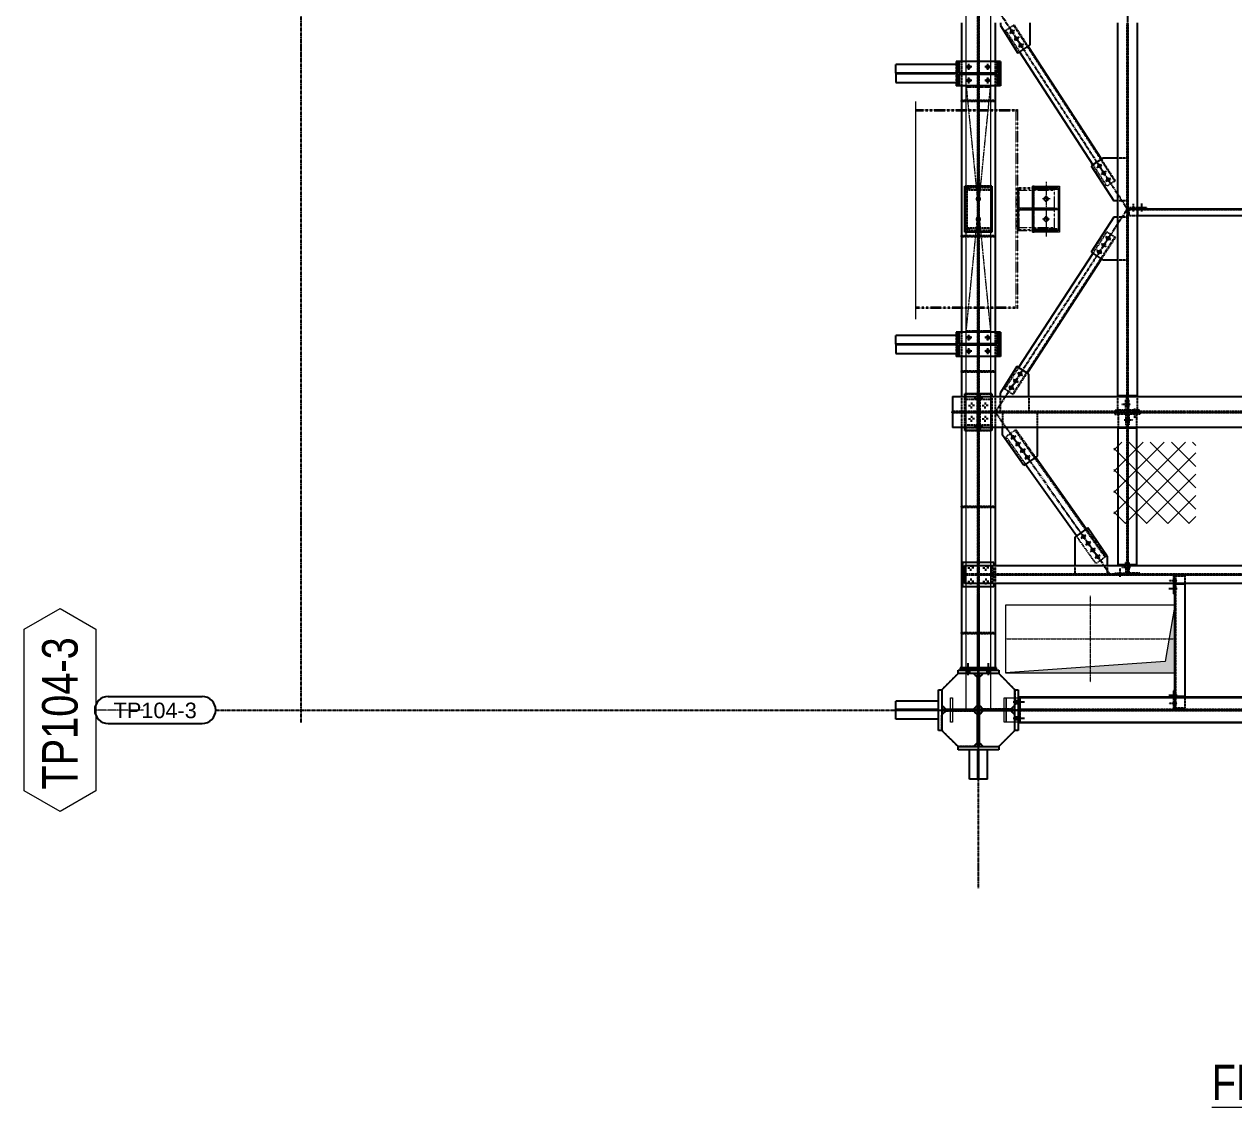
# Model space of a CAD drawing. Header units: millimetres. Extents: x -1319 to 21258, y 10038 to 27532.
# Drawn here: x -1319 to 7613, y 10522 to 18547 of the extents above; entities that cross this region are included whole.
import ezdxf
from ezdxf.enums import TextEntityAlignment as Align

# ---------------------------------------------------------------- set-up
doc = ezdxf.new("R2010")
doc.units = ezdxf.units.MM
for name, pattern in [('CENTER', [12.7, 7.9375, -1.5875, 1.5875, -1.5875]), ('CENTER2', [1.125, 0.75, -0.125, 0.125, -0.125]), ('DXK_LINE_DOT2', [3.9198, 1.9599, -1.9599]), ('DXK_LINE_DOT5', [7.8785, 2.979, -0.9799, 0.9799, -0.9799, 0.9799, -0.9799]), ('HIDDEN', [9.525, 6.35, -3.175]), ('PHANTOM', [2.5, 1.25, -0.25, 0.25, -0.25, 0.25, -0.25])]:
    doc.linetypes.add(name, pattern=pattern)
for name, color, linetype in [('1', 7, 'Continuous'), ('10', 7, 'Continuous'), ('2', 7, 'Continuous'), ('4', 7, 'Continuous')]:
    doc.layers.add(name, color=color, linetype=linetype)
for name, color, linetype, lineweight in [('BOX', 1, 'Continuous', 5), ('CEN', 1, 'CENTER', 9), ('CENETR LINE', 1, 'CENTER2', 9), ('CIVIL', 6, 'Continuous', 9), ('handrail', 11, 'FENCELINE1', 9), ('HIDDEN', 3, 'HIDDEN', 9), ('MAIN OBJECT', 2, 'Continuous', 18), ('PANTHOM', 8, 'PHANTOM', 0), ('STR25', 30, 'Continuous', 5), ('STRUC-25HD', 3, 'HIDDEN', 5), ('TEXT', 4, 'Continuous', 13)]:
    doc.layers.add(name, color=color, linetype=linetype, lineweight=lineweight)
doc.styles.add('Arial', font='arial.ttf', dxfattribs={"height": 0.2})
doc.styles.add('TEXT_350', font='arial.ttf', dxfattribs={"width": 0.8, "height": 3.5})
doc.linetypes.add('Amzigzag', pattern='A,0.0001,[136,genltshp.shx,S=0.04,R=0,X=0,Y=0],-11', length=11.0001)
doc.linetypes.add('FENCELINE1', pattern='A,0.25,-0.1,[133,ltypeshp.shx,S=0.1,R=0,X=-0.1,Y=0],-0.1,1', length=1.45)

# ---------------------------------------------------------------- blocks, each defined once
blk = doc.blocks.new('A$Cfeb8c868')
at = {"layer": '4', "linetype": 'Continuous'}
for points in [[(0, -5304, -1), (0, -5296, -1)], [(1100, -6304, -1), (1100, -6296, -1)], [(1100, -6304, -1), (1100, -6296, -1)], [(1100, -6304, -1), (1100, -6296, -1)], [(0, -7304, -1), (0, -7296, -1)], [(-190, -7804, -1), (-190, -7796, -1)], [(125, -7804, -1), (125, -7796, -1)], [(125, -7804, -1), (125, -7796, -1)], [(1100, -7804, -1), (1100, -7796, -1)], [(1100, -7804, -1), (1100, -7796, -1)], [(0, -9004, -1), (0, -8996, -1)], [(975, -9004, -1), (975, -8996, -1)], [(1100, -9004, -1), (1100, -8996, -1)], [(1450, -9004, -1), (1450, -8996, -1)], [(0, -10004, -1), (0, -9996, -1)], [(0, -10004, -1), (0, -9996, -1)], [(1450, -10004, -1), (1450, -9996, -1)]]:
    blk.add_hatch(color=4, dxfattribs=at).paths.add_polyline_path(points)
at = {"layer": '1', "color": 4, "linetype": 'DXK_LINE_DOT2'}
for p, q in [((-6, -3312), (-6, -9688)), ((6, -9688), (6, -3312)), ((200.8, -4980.9), (263.7, -4940)), ((200.8, -4980.9), (304.4, -5140.2)), ((258.7, -4943.3), (1006.8, -6094.2)), ((263.7, -4940), (367.3, -5099.3)), ((1096.8, -4930), (1096.8, -7680.5)), ((1103.2, -4930), (1103.2, -7680.5)), ((-163.3, -5233.4), (-163.3, -5366.6)), ((-153.3, -5382.8), (-153.3, -5217.2)), ((-153.3, -5217.2), (-141.5, -5217.2)), ((-141.5, -5217.2), (-141.5, -5296.7)), ((-125, -5210), (-125, -5390)), ((125, -5210), (125, -5390)), ((141.5, -5296.7), (141.5, -5217.2)), ((141.5, -5217.2), (153.3, -5217.2)), ((153.3, -5217.2), (153.3, -5382.8)), ((-141.5, -5296.7), (141.5, -5296.7)), ((141.5, -5303.3), (-141.5, -5303.3)), ((-141.5, -5303.3), (-141.5, -5382.8)), ((141.5, -5382.8), (141.5, -5303.3)), ((-141.5, -5382.8), (-153.3, -5382.8)), ((153.3, -5382.8), (141.5, -5382.8)), ((-125, -5505), (-125, -5495)), ((-125, -5495), (-6, -5495)), ((-6, -5505), (-125, -5505)), ((-26, -5505), (-26, -5495)), ((6, -5495), (125, -5495)), ((125, -5505), (6, -5505)), ((26, -5505), (26, -5495)), ((125, -5495), (125, -5505)), ((845.4, -5972.5), (948.9, -6131.8)), ((1011.8, -6090.9), (908.3, -5931.6)), ((1096.8, -5923.4), (1026.8, -5923.4)), ((100, -6130), (-100, -6130)), ((-100, -6130), (-100, -6470)), ((-100, -6470), (-100, -6130)), ((-100, -6130), (-84, -6130)), ((-84, -6470), (-84, -6130)), ((100, -6143), (-84, -6143)), ((-84, -6143), (-84, -6159)), ((-84, -6159), (100, -6159)), ((-69, -6143), (-69, -6159)), ((100, -6130), (100, -6470)), ((100, -6159), (100, -6143)), ((1011.8, -6090.9), (948.9, -6131.8)), ((1096.8, -6240.3), (1026.8, -6240.3)), ((1173.2, -6292), (1103.2, -6292)), ((1111.2, -6300), (1111.2, -6350)), ((1178.2, -6300), (1111.2, -6300)), ((1173.2, -6305), (1111.2, -6305)), ((1118.2, -6300), (1118.2, -6292)), ((1135.1, -6300), (1135.1, -6292)), ((1135.1, -6305), (1135.1, -6300)), ((1146.1, -6318), (1146.1, -6260)), ((1153.1, -6300), (1153.1, -6292)), ((1157.1, -6300), (1157.1, -6292)), ((1157.1, -6305), (1157.1, -6300)), ((2128.4, -6305), (1178.2, -6305)), ((1096.8, -6359.7), (1026.8, -6359.7)), ((1173.2, -6350), (1111.2, -6350)), ((-125, -6505), (-125, -6495)), ((-125, -6495), (-6, -6495)), ((-6, -6505), (-125, -6505)), ((100, -6470), (-100, -6470)), ((-100, -6470), (-84, -6470)), ((100, -6441), (-84, -6441)), ((-84, -6441), (-84, -6457)), ((-84, -6457), (100, -6457)), ((-69, -6441), (-69, -6457)), ((-26, -6505), (-26, -6495)), ((6, -6495), (125, -6495)), ((125, -6505), (6, -6505)), ((26, -6505), (26, -6495)), ((100, -6457), (100, -6441)), ((125, -6495), (125, -6505)), ((1006.8, -6505.8), (251.9, -7667.2)), ((948.9, -6468.2), (845.4, -6627.5)), ((1011.8, -6509.1), (908.3, -6668.4)), ((948.9, -6468.2), (1011.8, -6509.1)), ((1096.8, -6676.6), (1026.8, -6676.6)), ((-163.3, -7233.4), (-163.3, -7366.6)), ((-153.3, -7382.8), (-153.3, -7217.2)), ((-153.3, -7217.2), (-141.5, -7217.2)), ((-141.5, -7217.2), (-141.5, -7296.7)), ((-125, -7210), (-125, -7390)), ((125, -7210), (125, -7390)), ((141.5, -7296.7), (141.5, -7217.2)), ((141.5, -7217.2), (153.3, -7217.2)), ((153.3, -7217.2), (153.3, -7382.8)), ((-141.5, -7296.7), (141.5, -7296.7)), ((141.5, -7303.3), (-141.5, -7303.3)), ((-141.5, -7303.3), (-141.5, -7382.8)), ((141.5, -7382.8), (141.5, -7303.3)), ((-141.5, -7382.8), (-153.3, -7382.8)), ((153.3, -7382.8), (141.5, -7382.8)), ((-125, -7505), (-125, -7495)), ((-125, -7495), (-6, -7495)), ((-26, -7505), (-26, -7495)), ((6, -7495), (125, -7495)), ((26, -7505), (26, -7495)), ((125, -7495), (125, -7505)), ((297.5, -7470.3), (194, -7629.6)), ((-6, -7505), (-125, -7505)), ((125, -7505), (6, -7505)), ((256.9, -7670.5), (360.4, -7511.2)), ((-100, -7934.5), (-100, -7665.5)), ((-100, -7665.5), (100, -7665.5)), ((10, -7665.5), (-10, -7665.5)), ((-10, -7665.5), (-10, -7934.5)), ((10, -7665.5), (10, -7934.5)), ((100, -7934.5), (100, -7665.5)), ((256.9, -7670.5), (194, -7629.6)), ((-125, -7685.5), (-125, -7914.5)), ((-100, -7685.5), (-100, -7914.5)), ((-10, -7687), (-100, -7687)), ((-100, -7687), (-100, -7703)), ((-100, -7703), (-10, -7703)), ((-25, -7687), (-25, -7703)), ((-10, -7703), (-10, -7687)), ((100, -7687), (10, -7687)), ((10, -7687), (10, -7703)), ((10, -7703), (100, -7703)), ((25, -7687), (25, -7703)), ((100, -7685.5), (100, -7914.5)), ((100, -7703), (100, -7687)), ((125, -7685.5), (125, -7914.5)), ((160.5, -7685.5), (160.5, -7794.1)), ((373, -7685.5), (373, -7794.1)), ((1026.8, -7685.5), (1026.8, -7786.1)), ((1124.2, -7744.1), (1056.2, -7744.1)), ((1088.8, -7786.1), (1088.8, -7704.1)), ((1088.8, -7704.1), (1096.8, -7704.1)), ((1096.8, -7733.1), (1088.8, -7733.1)), ((1096.8, -7755.1), (1088.8, -7755.1)), ((1096.8, -7786.1), (1096.8, -7685.5)), ((1103.2, -7733.1), (1096.8, -7733.1)), ((1103.2, -7755.1), (1096.8, -7755.1)), ((1103.2, -7685.5), (1103.2, -7786.1)), ((1111.2, -7704.1), (1103.2, -7704.1)), ((1111.2, -7733.1), (1103.2, -7733.1)), ((1111.2, -7755.1), (1103.2, -7755.1)), ((1111.2, -7786.1), (1111.2, -7704.1)), ((1173.2, -7685.5), (1173.2, -7786.1)), ((8360, -7794.1), (-190, -7794.1)), ((8360, -7805.9), (-190, -7805.9)), ((177.5, -7805.9), (177.5, -7914.5)), ((434.7, -7805.9), (434.7, -7914.5)), ((1006.8, -7794.1), (1006.8, -7786.1)), ((1006.8, -7786.1), (1026.8, -7786.1)), ((1007.1, -7805.9), (1007.1, -7813.9)), ((1007.1, -7813.9), (1033.4, -7813.9)), ((1173.2, -7786.1), (1026.8, -7786.1)), ((1166.6, -7813.9), (1033.4, -7813.9)), ((1033.4, -7813.9), (1033.4, -7914.5)), ((1076.1, -7855.9), (1144.1, -7855.9)), ((1089.1, -7813.9), (1089.1, -7895.9)), ((1089.1, -7844.9), (1097.1, -7844.9)), ((1096.8, -7786.1), (1096.8, -7794.1)), ((1097.1, -7813.9), (1097.1, -7805.9)), ((1097.1, -7813.9), (1097.1, -7914.5)), ((1097.1, -7844.9), (1102.8, -7844.9)), ((1102.8, -7813.9), (1102.8, -7805.9)), ((1102.8, -7813.9), (1102.8, -7914.5)), ((1102.8, -7844.9), (1110.8, -7844.9)), ((1103.2, -7786.1), (1103.2, -7794.1)), ((1110.8, -7813.9), (1110.8, -7895.9)), ((1141.8, -7786.1), (1141.8, -7794.1)), ((1141.8, -7794.1), (1141.8, -7805.9)), ((1141.8, -7805.9), (1141.8, -7813.9)), ((1152.8, -7773.1), (1152.8, -7846.1)), ((1163.8, -7786.1), (1163.8, -7794.1)), ((1163.8, -7794.1), (1163.8, -7805.9)), ((1163.8, -7805.9), (1163.8, -7813.9)), ((1166.6, -7813.9), (1166.6, -7914.5)), ((1192.8, -7813.9), (1166.6, -7813.9)), ((1193.2, -7786.1), (1173.2, -7786.1)), ((1192.8, -7805.9), (1192.8, -7813.9)), ((1193.2, -7794.1), (1193.2, -7786.1)), ((-10, -7897), (-100, -7897)), ((-100, -7897), (-100, -7913)), ((-100, -7913), (-10, -7913)), ((-100, -7934.5), (100, -7934.5)), ((-25, -7897), (-25, -7913)), ((-10, -7913), (-10, -7897)), ((10, -7934.5), (-10, -7934.5)), ((100, -7897), (10, -7897)), ((10, -7897), (10, -7913)), ((10, -7913), (100, -7913)), ((25, -7897), (25, -7913)), ((100, -7913), (100, -7897)), ((278, -7929.5), (204.6, -7981.5)), ((935.1, -8871), (271.5, -7934.1)), ((422.5, -8133.5), (278, -7929.5)), ((1089.1, -7866.9), (1097.1, -7866.9)), ((1089.1, -7895.9), (1097.1, -7895.9)), ((1097.1, -7866.9), (1102.8, -7866.9)), ((1097.1, -7919.5), (1097.1, -8928.4)), ((1102.8, -7866.9), (1110.8, -7866.9)), ((1110.8, -7895.9), (1102.8, -7895.9)), ((1102.8, -7919.5), (1102.8, -8928.4)), ((349.1, -8185.5), (204.6, -7981.5)), ((-125, -8505), (-125, -8495)), ((-125, -8495), (-6, -8495)), ((-6, -8505), (-125, -8505)), ((-26, -8505), (-26, -8495)), ((6, -8495), (125, -8495)), ((125, -8505), (6, -8505)), ((26, -8505), (26, -8495)), ((125, -8495), (125, -8505)), ((941.6, -8866.4), (797.1, -8662.4)), ((868.2, -8918.4), (723.7, -8714.4)), ((941.6, -8866.4), (868.2, -8918.4)), ((1089.1, -8928.4), (1089.1, -8907.2)), ((1089.1, -8907.2), (1097.1, -8907.2)), ((1097.1, -8928.4), (1097.1, -8933.4)), ((1110.8, -8907.2), (1102.8, -8907.2)), ((1102.8, -8928.4), (1102.8, -8933.4)), ((1110.8, -8907.2), (1110.8, -8928.4)), ((-101.6, -8933.4), (-93.8, -8933.4)), ((-93.8, -8997.2), (-93.8, -8933.4)), ((2128.4, -8997.2), (-93.8, -8997.2)), ((-93.8, -9066.6), (-93.8, -9002.9)), ((2128.4, -9002.9), (-93.8, -9002.9)), ((93.8, -8997.2), (93.8, -8933.4)), ((93.8, -8933.4), (101.6, -8933.4)), ((93.8, -9066.6), (93.8, -9002.9)), ((101.6, -9066.6), (101.6, -8933.4)), ((115, -8933.4), (115, -9066.6)), ((125, -8933.4), (125, -9066.6)), ((711.4, -8933.4), (711.4, -8997.2)), ((950.3, -8933.4), (950.3, -8997.2)), ((1007.1, -8997.2), (1007.1, -8989.2)), ((1007.1, -8989.2), (1089.1, -8989.2)), ((1036.2, -8997.2), (1036.2, -8989.2)), ((1036.2, -9002.9), (1036.2, -8997.2)), ((1047.2, -9015.8), (1047.2, -8952.8)), ((1123.8, -8947.2), (1055.8, -8947.2)), ((1058.2, -8997.2), (1058.2, -8989.2)), ((1058.2, -9002.9), (1058.2, -8997.2)), ((1089.1, -8933.4), (1089.1, -8989.2)), ((1097.1, -8936.2), (1089.1, -8936.2)), ((1097.1, -8958.2), (1089.1, -8958.2)), ((1097.1, -8933.4), (1097.1, -8989.2)), ((1102.8, -8936.2), (1097.1, -8936.2)), ((1102.8, -8958.2), (1097.1, -8958.2)), ((1102.8, -8989.2), (1097.1, -8989.2)), ((1097.1, -8989.2), (1097.1, -8997.2)), ((1102.8, -8933.4), (1102.8, -8989.2)), ((1110.8, -8936.2), (1102.8, -8936.2)), ((1110.8, -8958.2), (1102.8, -8958.2)), ((1102.8, -8989.2), (1102.8, -8997.2)), ((1110.8, -8933.4), (1110.8, -8989.2)), ((1192.8, -8989.2), (1110.8, -8989.2)), ((1192.8, -8997.2), (1192.8, -8989.2)), ((1442, -9002.9), (1442, -9066.6)), ((1450, -9017.9), (1442, -9017.9)), ((1450, -9010.9), (1450, -9071.6)), ((1525, -9010.9), (1450, -9010.9)), ((1455.7, -9010.9), (1455.7, -9066.6)), ((1525, -9010.9), (1525, -9066.6)), ((-93.8, -9066.6), (-101.6, -9066.6)), ((101.6, -9066.6), (93.8, -9066.6)), ((1468.7, -9045.8), (1405.7, -9045.8)), ((1450, -9034.8), (1442, -9034.8)), ((1450, -9056.8), (1442, -9056.8)), ((1450, -9066.6), (1442, -9066.6)), ((1455.7, -9034.8), (1450, -9034.8)), ((1455.7, -9056.8), (1450, -9056.8)), ((1455.7, -9071.6), (1455.7, -9900)), ((-5, -9145), (-5, -9705)), ((5, -9705), (5, -9145)), ((-125, -9438), (-125, -9428)), ((-125, -9428), (-6, -9428)), ((-6, -9438), (-125, -9438)), ((-26, -9438), (-26, -9428)), ((6, -9428), (125, -9428)), ((125, -9438), (6, -9438)), ((26, -9438), (26, -9428)), ((125, -9428), (125, -9438)), ((-5, -9548), (5, -9548)), ((-150, -9730), (-270, -9850)), ((-36.5, -9730), (-150, -9730)), ((-6, -9688), (-125, -9688)), ((-6.5, -9760), (-36.5, -9730)), ((-6, -9688), (6, -9688)), ((5, -9704), (-5, -9704)), ((-5, -9705), (-5, -9705)), ((-5, -9705), (5, -9705)), ((125, -9688), (6, -9688)), ((6.5, -9760), (36.5, -9730)), ((150, -9730), (36.5, -9730)), ((150, -9730), (270, -9850)), ((-6.5, -9963.5), (-6.5, -9760)), ((6.5, -9963.5), (6.5, -9760)), ((-270, -9850), (-270, -9963.5)), ((270, -9850), (270, -9963.5)), ((296, -10004), (296, -9905)), ((306, -10004), (306, -9905)), ((1442, -9905), (1442, -9995.3)), ((1450, -9900), (1450, -9987.3)), ((1455.7, -9905), (1455.7, -9987.3)), ((1525, -9905), (1525, -9987.3)), ((-295, -10066.6), (-295, -9933.4)), ((-295, -9933.4), (-295, -9933.4)), ((-295, -9933.4), (-295, -9933.4)), ((-295, -9997.1), (-295, -9997.1)), ((-295, -9997.1), (-295, -9997.1)), ((-295, -10002.8), (-295, -10002.8)), ((-295, -10002.8), (-295, -10002.8)), ((-270, -9963.5), (-240, -9993.5)), ((-240, -9993.5), (-36.5, -9993.5)), ((-36.5, -9993.5), (-6.5, -9963.5)), ((36.5, -9993.5), (6.5, -9963.5)), ((240, -9993.5), (36.5, -9993.5)), ((270, -9963.5), (240, -9993.5)), ((470.4, -9996), (295, -9996)), ((295, -10004), (295, -9996)), ((470.4, -10004), (295, -10004)), ((8194, -9995.3), (306, -9995.3)), ((306, -10004), (306, -10095)), ((405, -10004), (405, -9996)), ((1468.7, -9952.3), (1405.7, -9952.3)), ((1450, -9941.3), (1442, -9941.3)), ((1442, -9945.3), (1450, -9945.3)), ((1450, -9963.3), (1442, -9963.3)), ((1442, -9980.3), (1450, -9980.3)), ((1455.7, -9941.3), (1450, -9941.3)), ((1455.7, -9963.3), (1450, -9963.3)), ((1525, -9987.3), (1450, -9987.3)), ((-295, -10066.6), (-295, -10066.6)), ((-295, -10066.6), (-295, -10066.6)), ((-270, -10036.5), (-240, -10006.5)), ((-270, -10150), (-270, -10036.5)), ((-240, -10006.5), (-36.5, -10006.5)), ((-36.5, -10006.5), (-6.5, -10036.5)), ((-6.5, -10036.5), (-6.5, -10240)), ((36.5, -10006.5), (6.5, -10036.5)), ((6.5, -10036.5), (6.5, -10240)), ((240, -10006.5), (36.5, -10006.5)), ((270, -10036.5), (240, -10006.5)), ((270, -10150), (270, -10036.5)), ((8194, -10004.7), (306, -10004.7)), ((-150, -10270), (-270, -10150)), ((150, -10270), (270, -10150)), ((-36.5, -10270), (-150, -10270)), ((-6.5, -10240), (-36.5, -10270)), ((6.5, -10240), (36.5, -10270)), ((36.5, -10270), (150, -10270)), ((66.6, -10295), (-66.6, -10295))]:
    blk.add_line(p, q, dxfattribs=at)
at = {"layer": '10', "color": 4, "linetype": 'Continuous'}
for p, q in [((-6425.6, -9900), (-5732.2, -9900)), ((-6425.6, -10100), (-5732.2, -10100))]:
    blk.add_line(p, q, dxfattribs=at)
for centre, start, end in [((-6425.6, -10000), 90, 270), ((-5732.2, -10000), 270, 90)]:
    blk.add_arc(centre, 100, start, end, dxfattribs=at)
at = {"layer": '2', "color": 4, "linetype": 'DXK_LINE_DOT5'}
for p, q in [((-5000, -10093), (-5000, 2072.7)), ((0, -10093), (0, 2072.7)), ((0, -11314.3), (0, -8300)), ((-5632.2, -10000), (11949.3, -10000))]:
    blk.add_line(p, q, dxfattribs=at)
at = {"layer": '2', "color": 4, "linetype": 'Continuous'}
for p, q in [((-125, -4925), (-125, -5210)), ((125, -4925), (125, -5210)), ((163, -4925), (163, -4943.5)), ((163, -4943.5), (291.8, -5148.4)), ((267.7, -4979.2), (230.8, -5003.1)), ((261.2, -5009.6), (237.3, -4972.7)), ((379.8, -4925), (379.8, -5091.1)), ((1026.8, -4925), (1026.8, -7685.5)), ((1173.2, -4925), (1173.2, -7685.5)), ((300.4, -5029.5), (263.5, -5053.4)), ((293.9, -5059.9), (270, -5023)), ((291.8, -5148.4), (379.8, -5091.1)), ((333.1, -5079.8), (296.2, -5103.7)), ((326.6, -5110.2), (302.7, -5073.3)), ((304.4, -5140.2), (845.4, -5972.5)), ((367.3, -5099.3), (908.3, -5931.6)), ((-610, -5297.1), (-610, -5233.4)), ((-153.3, -5233.4), (-610, -5233.4)), ((-163.3, -5210), (-163.3, -5233.4)), ((163.3, -5210), (-163.3, -5210)), ((-141.5, -5217.2), (-153.3, -5217.2)), ((-153.3, -5217.2), (-153.3, -5382.8)), ((-141.5, -5296.7), (-141.5, -5217.2)), ((-48, -5250), (-92, -5250)), ((-70, -5272), (-70, -5228)), ((92, -5250), (48, -5250)), ((70, -5272), (70, -5228)), ((141.5, -5296.7), (141.5, -5217.2)), ((141.5, -5217.2), (153.3, -5217.2)), ((153.3, -5382.8), (153.3, -5217.2)), ((163.3, -5210), (163.3, -5390)), ((-153.3, -5297.1), (-610, -5297.1)), ((-610, -5297.1), (-610, -5366.6)), ((-153.3, -5302.8), (-610, -5302.8)), ((-560, -5302.8), (-560, -5297.1)), ((141.5, -5296.7), (-141.5, -5296.7)), ((-141.5, -5382.8), (-141.5, -5303.3)), ((-141.5, -5303.3), (141.5, -5303.3)), ((-48, -5350), (-92, -5350)), ((-70, -5372), (-70, -5328)), ((92, -5350), (48, -5350)), ((70, -5372), (70, -5328)), ((141.5, -5303.3), (141.5, -5382.8)), ((-610, -5366.6), (-153.3, -5366.6)), ((-163.3, -5366.6), (-163.3, -5390)), ((163.3, -5390), (-163.3, -5390)), ((-153.3, -5382.8), (-141.5, -5382.8)), ((-125, -5390), (-125, -7210)), ((125, -5390), (125, -7210)), ((141.5, -5382.8), (153.3, -5382.8)), ((920.8, -5923.4), (832.8, -5980.7)), ((832.8, -5980.7), (1001, -6240.3)), ((875.3, -5994.7), (912.2, -5970.8)), ((881.8, -5964.3), (905.8, -6001.2)), ((1026.8, -5923.4), (920.8, -5923.4)), ((908, -6045), (944.9, -6021.1)), ((914.5, -6014.6), (938.5, -6051.5)), ((940.7, -6095.4), (977.6, -6071.4)), ((947.2, -6064.9), (971.2, -6101.8)), ((-100, -6130), (100, -6130)), ((-100, -6470), (-100, -6130)), ((100, -6130), (100, -6470)), ((-18, -6225), (18, -6225)), ((-9, -6216), (-8.3, -6212.6)), ((-9, -6234), (-9, -6216)), ((-8.3, -6237.4), (-9, -6234)), ((-8.3, -6212.6), (-6.4, -6209.6)), ((-6.4, -6240.4), (-8.3, -6237.4)), ((-6.4, -6209.6), (-3.4, -6207.7)), ((-3.4, -6242.3), (-6.4, -6240.4)), ((-3.4, -6207.7), (0, -6207)), ((0, -6243), (-3.4, -6242.3)), ((0, -6207), (0, -6207)), ((0, -6207), (3.5, -6207.7)), ((0, -6207), (0, -6243)), ((3.4, -6242.3), (0, -6243)), ((0, -6243), (0, -6243)), ((6.4, -6240.4), (3.4, -6242.3)), ((3.5, -6207.7), (6.4, -6209.6)), ((6.4, -6209.6), (8.3, -6212.6)), ((8.3, -6237.4), (6.4, -6240.4)), ((8.3, -6212.6), (9, -6216)), ((9, -6234), (8.3, -6237.4)), ((9, -6216), (9, -6234)), ((1026.8, -6240.3), (1001, -6240.3)), ((1241.1, -6292), (1173.2, -6292)), ((1178.2, -6300), (1173.2, -6300)), ((1178.2, -6305), (1173.2, -6305)), ((2128.4, -6300), (1178.2, -6300)), ((1178.2, -6350), (1178.2, -6300)), ((1195.1, -6300), (1195.1, -6292)), ((1195.1, -6305), (1195.1, -6300)), ((1206.1, -6318), (1206.1, -6260)), ((1217.1, -6300), (1217.1, -6292)), ((1217.1, -6305), (1217.1, -6300)), ((1241.1, -6292), (1241.1, -6300)), ((-18, -6375), (18, -6375)), ((-9, -6366), (-8.3, -6362.6)), ((-9, -6384), (-9, -6366)), ((-8.3, -6387.4), (-9, -6384)), ((-8.3, -6362.6), (-6.4, -6359.6)), ((-6.4, -6390.4), (-8.3, -6387.4)), ((-6.4, -6359.6), (-3.4, -6357.7)), ((-3.5, -6392.3), (-6.4, -6390.4)), ((0, -6393), (-3.5, -6392.3)), ((-3.4, -6357.7), (0, -6357)), ((0, -6357), (0, -6357)), ((0, -6357), (3.4, -6357.7)), ((0, -6357), (0, -6393)), ((3.4, -6392.3), (0, -6393)), ((0, -6393), (0, -6393)), ((3.4, -6357.7), (6.4, -6359.6)), ((6.4, -6390.4), (3.4, -6392.3)), ((6.4, -6359.6), (8.3, -6362.6)), ((8.3, -6387.4), (6.4, -6390.4)), ((8.3, -6362.6), (9, -6366)), ((9, -6384), (8.3, -6387.4)), ((9, -6366), (9, -6384)), ((1001, -6359.7), (832.8, -6619.3)), ((1026.8, -6359.7), (1001, -6359.7)), ((2133.4, -6350), (1173.2, -6350)), ((100, -6470), (-100, -6470)), ((977.6, -6528.6), (940.7, -6504.6)), ((947.2, -6535.1), (971.2, -6498.2)), ((912.2, -6629.2), (875.3, -6605.3)), ((881.8, -6635.7), (905.8, -6598.8)), ((944.9, -6578.9), (908, -6555)), ((914.5, -6585.4), (938.5, -6548.5)), ((845.4, -6627.5), (297.5, -7470.3)), ((908.3, -6668.4), (360.4, -7511.2)), ((832.8, -6619.3), (920.8, -6676.6)), ((1026.8, -6676.6), (920.8, -6676.6)), ((-610, -7297.1), (-610, -7233.4)), ((-153.3, -7233.4), (-610, -7233.4)), ((-163.3, -7210), (-163.3, -7233.4)), ((163.3, -7210), (-163.3, -7210)), ((-141.5, -7217.2), (-153.3, -7217.2)), ((-153.3, -7217.2), (-153.3, -7382.8)), ((-141.5, -7296.7), (-141.5, -7217.2)), ((-70, -7272), (-70, -7228)), ((70, -7272), (70, -7228)), ((141.5, -7296.7), (141.5, -7217.2)), ((141.5, -7217.2), (153.3, -7217.2)), ((153.3, -7382.8), (153.3, -7217.2)), ((163.3, -7210), (163.3, -7390)), ((-153.3, -7297.1), (-610, -7297.1)), ((-610, -7297.1), (-610, -7366.6)), ((-153.3, -7302.8), (-610, -7302.8)), ((-560, -7302.8), (-560, -7297.1)), ((141.5, -7296.7), (-141.5, -7296.7)), ((-141.5, -7382.8), (-141.5, -7303.3)), ((-141.5, -7303.3), (141.5, -7303.3)), ((-48, -7250), (-92, -7250)), ((92, -7250), (48, -7250)), ((141.5, -7303.3), (141.5, -7382.8)), ((-610, -7366.6), (-153.3, -7366.6)), ((-163.3, -7366.6), (-163.3, -7390)), ((163.3, -7390), (-163.3, -7390)), ((-153.3, -7382.8), (-141.5, -7382.8)), ((-125, -7390), (-125, -7685.5)), ((-48, -7350), (-92, -7350)), ((-70, -7372), (-70, -7328)), ((92, -7350), (48, -7350)), ((70, -7372), (70, -7328)), ((125, -7390), (125, -7685.5)), ((141.5, -7382.8), (153.3, -7382.8)), ((285, -7462.1), (160.5, -7660.2)), ((373, -7519.4), (285, -7462.1)), ((319.8, -7500.3), (295.8, -7537.2)), ((256.7, -7557.1), (293.6, -7581)), ((287.1, -7550.6), (263.1, -7587.5)), ((289.4, -7506.8), (326.3, -7530.7)), ((373, -7685.5), (373, -7519.4)), ((-100, -7665.5), (-100, -7685.5)), ((100, -7665.5), (-100, -7665.5)), ((100, -7665.5), (100, -7685.5)), ((160.5, -7660.2), (160.5, -7685.5)), ((224, -7607.4), (260.9, -7631.3)), ((254.4, -7600.9), (230.4, -7637.8)), ((1173.2, -7680.5), (1026.8, -7680.5)), ((1096.8, -7680.5), (1096.8, -7685.5)), ((1103.2, -7680.5), (1103.2, -7685.5)), ((-190, -7685.5), (-190, -7914.5)), ((-190, -7685.5), (5993, -7685.5)), ((-72, -7750), (-57.4, -7750)), ((-50, -7728), (-50, -7742.6)), ((-50, -7772), (-50, -7757.3)), ((-28, -7750), (-42.7, -7750)), ((28, -7750), (42.6, -7750)), ((50, -7728), (50, -7742.7)), ((50, -7772), (50, -7757.4)), ((72, -7750), (57.3, -7750)), ((-72, -7850), (-57.4, -7850)), ((-50, -7828), (-50, -7842.6)), ((-50, -7872), (-50, -7857.3)), ((-28, -7850), (-42.7, -7850)), ((28, -7850), (42.6, -7850)), ((50, -7828), (50, -7842.7)), ((50, -7872), (50, -7857.4)), ((72, -7850), (57.3, -7850)), ((8375, -7914.5), (-190, -7914.5)), ((-125, -7914.5), (-125, -9688)), ((-100, -7914.5), (-100, -7934.5)), ((100, -7934.5), (-100, -7934.5)), ((100, -7914.5), (100, -7934.5)), ((125, -7914.5), (125, -8933.4)), ((177.5, -7969.3), (177.5, -7914.5)), ((434.7, -7914.5), (434.7, -8124.8)), ((1033.4, -8928.4), (1033.4, -7914.5)), ((1166.6, -7919.5), (1033.4, -7919.5)), ((1097.1, -7914.5), (1097.1, -7919.5)), ((1102.8, -7914.5), (1102.8, -7919.5)), ((1166.6, -7914.5), (1166.6, -8928.4)), ((336.8, -8194.2), (177.5, -7969.3)), ((275.4, -7974.2), (239.5, -7999.7)), ((270.1, -8004.9), (244.7, -7969)), ((310.1, -8023.2), (274.2, -8048.6)), ((304.8, -8053.9), (279.4, -8018)), ((344.7, -8072.2), (308.8, -8097.6)), ((339.5, -8102.8), (314.1, -8066.9)), ((434.7, -8124.8), (336.8, -8194.2)), ((379.4, -8121.1), (343.5, -8146.6)), ((374.2, -8151.8), (348.8, -8115.9)), ((723.7, -8714.4), (349.1, -8185.5)), ((797.1, -8662.4), (422.5, -8133.5)), ((809.4, -8653.7), (711.4, -8723.1)), ((950.3, -8862.5), (809.4, -8653.7)), ((711.4, -8723.1), (711.4, -8933.4)), ((758.6, -8732.6), (794.5, -8707.1)), ((763.8, -8701.9), (789.3, -8737.8)), ((798.5, -8750.8), (823.9, -8786.7)), ((793.3, -8781.5), (829.2, -8756.1)), ((828, -8830.5), (863.9, -8805)), ((833.2, -8799.8), (858.6, -8835.7)), ((-115, -9090), (-115, -8910)), ((115, -8910), (-115, -8910)), ((-55, -8928), (-55, -8942.7)), ((55, -8928), (55, -8942.7)), ((115, -8910), (115, -8933.4)), ((862.6, -8879.4), (898.5, -8854)), ((867.9, -8848.8), (893.3, -8884.7)), ((950.3, -8862.5), (950.3, -8933.4)), ((1166.6, -8928.4), (1033.4, -8928.4)), ((1089.1, -8928.4), (1089.1, -8933.4)), ((1097.1, -8928.4), (1097.1, -8933.4)), ((1102.8, -8928.4), (1102.8, -8933.4)), ((1110.8, -8928.4), (1110.8, -8933.4)), ((-101.6, -9066.6), (-101.6, -8933.4)), ((-101.6, -8933.4), (2128.4, -8933.4)), ((-101.6, -8933.4), (-101.6, -9066.6)), ((-77, -8950), (-62.3, -8950)), ((-55, -8972), (-55, -8957.3)), ((-33, -8950), (-47.7, -8950)), ((33, -8950), (47.7, -8950)), ((55, -8972), (55, -8957.3)), ((77, -8950), (62.3, -8950)), ((115, -9090), (-115, -9090)), ((2128.4, -9066.6), (-101.6, -9066.6)), ((-77, -9050), (-62.3, -9050)), ((-55, -9028), (-55, -9042.7)), ((-55, -9072), (-55, -9057.3)), ((-33, -9050), (-47.7, -9050)), ((33, -9050), (47.7, -9050)), ((55, -9028), (55, -9042.7)), ((55, -9072), (55, -9057.3)), ((77, -9050), (62.3, -9050)), ((115, -9066.6), (115, -9090)), ((125, -9066.6), (125, -9688)), ((1468.7, -9105.8), (1405.7, -9105.8)), ((1442, -9066.6), (1442, -9140.9)), ((1450, -9094.8), (1442, -9094.8)), ((1450, -9066.6), (1450, -9071.6)), ((1450, -9900), (1450, -9071.6)), ((1525, -9071.6), (1450, -9071.6)), ((1455.7, -9094.8), (1450, -9094.8)), ((1455.7, -9066.6), (1455.7, -9071.6)), ((1525, -9066.6), (1525, -9905)), ((-5, -9705), (-5, -9145)), ((5, -9145), (-5, -9145)), ((5, -9705), (5, -9145)), ((1450, -9116.8), (1442, -9116.8)), ((1450, -9140.9), (1442, -9140.9)), ((1455.7, -9116.8), (1450, -9116.8)), ((-5, -9413.5), (5, -9413.5)), ((-150, -9730), (-270, -9850)), ((-150, -9705), (-150, -9705)), ((-150, -9705), (150, -9705)), ((-150, -9730), (-150, -9705)), ((-150, -9730), (-150, -9730)), ((-6.5, -9730), (-150, -9730)), ((-125, -9688), (-135, -9688)), ((-135, -9688), (-135, -9704)), ((-5, -9704), (-135, -9704)), ((-5, -9688), (-125, -9688)), ((-86, -9704), (-86, -9688)), ((-86, -9704), (-86, -9688)), ((-86, -9704), (-86, -9688)), ((-86, -9704), (-86, -9688)), ((-86, -9730), (-86, -9705)), ((-86, -9730), (-86, -9705)), ((-86, -9730), (-86, -9705)), ((-86, -9730), (-86, -9705)), ((-75, -9743), (-75, -9655)), ((-75, -9743), (-75, -9655)), ((-75, -9743), (-75, -9655)), ((-75, -9743), (-75, -9655)), ((-64, -9704), (-64, -9688)), ((-64, -9704), (-64, -9688)), ((-64, -9704), (-64, -9688)), ((-64, -9704), (-64, -9688)), ((-64, -9730), (-64, -9705)), ((-64, -9730), (-64, -9705)), ((-64, -9730), (-64, -9705)), ((-64, -9730), (-64, -9705)), ((-6.5, -9760), (-36.5, -9730)), ((-6.5, -9730), (-6.5, -9730)), ((-6.5, -9993.5), (-6.5, -9730)), ((125, -9688), (5, -9688)), ((135, -9704), (5, -9704)), ((6.5, -9730), (6.5, -9730)), ((150, -9730), (6.5, -9730)), ((6.5, -9730), (6.5, -9993.5)), ((36.5, -9730), (6.5, -9760)), ((64, -9704), (64, -9688)), ((64, -9704), (64, -9688)), ((64, -9704), (64, -9688)), ((64, -9704), (64, -9688)), ((64, -9730), (64, -9705)), ((64, -9730), (64, -9705)), ((64, -9730), (64, -9705)), ((64, -9730), (64, -9705)), ((75, -9743), (75, -9655)), ((75, -9743), (75, -9655)), ((75, -9743), (75, -9655)), ((75, -9743), (75, -9655)), ((86, -9704), (86, -9688)), ((86, -9704), (86, -9688)), ((86, -9704), (86, -9688)), ((86, -9704), (86, -9688)), ((86, -9730), (86, -9705)), ((86, -9730), (86, -9705)), ((86, -9730), (86, -9705)), ((86, -9730), (86, -9705)), ((135, -9688), (125, -9688)), ((135, -9704), (135, -9688)), ((150, -9705), (150, -9705)), ((150, -9705), (150, -9730)), ((150, -9730), (150, -9730)), ((150, -9730), (270, -9850)), ((-295, -10150), (-295, -9850)), ((-295, -9850), (-270, -9850)), ((-270, -9850), (-270, -9993.5)), ((270, -9850), (295, -9850)), ((270, -9993.5), (270, -9850)), ((295, -9850), (295, -10150)), ((296, -9905), (296, -9996)), ((306, -9905), (296, -9905)), ((306, -9905), (306, -9996)), ((2515, -9905), (306, -9905)), ((1468.7, -9892.3), (1405.7, -9892.3)), ((1442, -9857.3), (1442, -9905)), ((1450, -9857.3), (1442, -9857.3)), ((1450, -9881.3), (1442, -9881.3)), ((1450, -9903.3), (1442, -9903.3)), ((1455.7, -9881.3), (1450, -9881.3)), ((1525, -9900), (1450, -9900)), ((1450, -9900), (1450, -9905)), ((1455.7, -9903.3), (1450, -9903.3)), ((1455.7, -9900), (1455.7, -9905)), ((-610, -10002.8), (-610, -9933.4)), ((-295, -9933.4), (-610, -9933.4)), ((-295, -9997.1), (-610, -9997.2)), ((-610, -10066.6), (-610, -10002.8)), ((-295, -10002.8), (-610, -10002.8)), ((-560, -10002.8), (-560, -9997.2)), ((-270, -9963.5), (-240, -9993.5)), ((-270, -9993.5), (270, -9993.5)), ((-36.5, -9993.5), (-6.5, -9963.5)), ((-6.5, -9993.5), (-6.5, -9993.5)), ((6.5, -9993.5), (-6.5, -9993.5)), ((36.5, -9993.5), (6.5, -9963.5)), ((6.5, -9993.5), (6.5, -9993.5)), ((270, -9963.5), (240, -9993.5)), ((257, -9940), (340, -9940)), ((257, -9940), (340, -9940)), ((257, -9940), (340, -9940)), ((257, -9940), (340, -9940)), ((257, -9940), (340, -9940)), ((257, -9940), (340, -9940)), ((270, -9929), (295, -9929)), ((270, -9929), (295, -9929)), ((270, -9929), (295, -9929)), ((270, -9929), (295, -9929)), ((270, -9929), (295, -9929)), ((270, -9929), (295, -9929)), ((270, -9951), (295, -9951)), ((270, -9951), (295, -9951)), ((270, -9951), (295, -9951)), ((270, -9951), (295, -9951)), ((270, -9951), (295, -9951)), ((270, -9951), (295, -9951)), ((295, -9996), (470.4, -9996)), ((295, -10004), (295, -9996)), ((470.4, -10004), (295, -10004)), ((296, -9929), (306, -9929)), ((296, -9929), (306, -9929)), ((296, -9929), (306, -9929)), ((296, -9929), (306, -9929)), ((296, -9929), (306, -9929)), ((296, -9929), (306, -9929)), ((296, -9951), (306, -9951)), ((296, -9951), (306, -9951)), ((296, -9951), (306, -9951)), ((296, -9951), (306, -9951)), ((296, -9951), (306, -9951)), ((296, -9951), (306, -9951)), ((296, -10095), (296, -10004)), ((306, -10095), (306, -10004)), ((470.4, -9996), (561.8, -9996)), ((470.4, -9996), (470.4, -10004)), ((561.8, -10004), (470.4, -10004)), ((561.8, -9996), (561.8, -10004)), ((-295, -10066.6), (-610, -10066.6)), ((270, -10006.5), (-270, -10006.5)), ((-270, -10006.5), (-270, -10150)), ((-240, -10006.5), (-270, -10036.5)), ((-36.5, -10006.5), (-6.5, -10036.5)), ((-6.5, -10006.5), (-6.5, -10006.5)), ((-6.5, -10270), (-6.5, -10006.5)), ((-6.5, -10006.5), (6.5, -10006.5)), ((6.5, -10006.5), (6.5, -10006.5)), ((6.5, -10006.5), (6.5, -10270)), ((36.5, -10006.5), (6.5, -10036.5)), ((270, -10036.5), (240, -10006.5)), ((257, -10060), (340, -10060)), ((257, -10060), (340, -10060)), ((257, -10060), (340, -10060)), ((257, -10060), (340, -10060)), ((257, -10060), (340, -10060)), ((257, -10060), (340, -10060)), ((270, -10150), (270, -10006.5)), ((270, -10049), (295, -10049)), ((270, -10049), (295, -10049)), ((270, -10049), (295, -10049)), ((270, -10049), (295, -10049)), ((270, -10049), (295, -10049)), ((270, -10049), (295, -10049)), ((270, -10071), (295, -10071)), ((270, -10071), (295, -10071)), ((270, -10071), (295, -10071)), ((270, -10071), (295, -10071)), ((270, -10071), (295, -10071)), ((270, -10071), (295, -10071)), ((296, -10049), (306, -10049)), ((296, -10049), (306, -10049)), ((296, -10049), (306, -10049)), ((296, -10049), (306, -10049)), ((296, -10049), (306, -10049)), ((296, -10049), (306, -10049)), ((296, -10071), (306, -10071)), ((296, -10071), (306, -10071)), ((296, -10071), (306, -10071)), ((296, -10071), (306, -10071)), ((296, -10071), (306, -10071)), ((296, -10071), (306, -10071)), ((-270, -10150), (-295, -10150)), ((-150, -10270), (-270, -10150)), ((150, -10270), (270, -10150)), ((295, -10150), (270, -10150)), ((306, -10095), (296, -10095)), ((2515, -10095), (306, -10095)), ((-150, -10270), (-150, -10270)), ((-150, -10295), (-150, -10270)), ((-150, -10270), (-6.5, -10270)), ((-6.5, -10240), (-36.5, -10270)), ((-6.5, -10270), (-6.5, -10270)), ((6.5, -10240), (36.5, -10270)), ((6.5, -10270), (6.5, -10270)), ((6.5, -10270), (150, -10270)), ((150, -10270), (150, -10270)), ((150, -10270), (150, -10295)), ((-150, -10295), (-150, -10295)), ((150, -10295), (-150, -10295)), ((-66.6, -10510), (-66.6, -10295)), ((-2.9, -10510), (-2.9, -10295)), ((2.8, -10510), (2.8, -10295)), ((66.6, -10510), (66.6, -10295)), ((150, -10295), (150, -10295)), ((66.6, -10510), (-66.6, -10510)), ((-2.9, -10460), (2.8, -10460))]:
    blk.add_line(p, q, dxfattribs=at)
for centre in [(249.2, -4991.1), (281.9, -5041.5), (314.6, -5091.8), (-70, -5250), (70, -5250), (-70, -5350), (70, -5350), (893.8, -5982.8), (926.5, -6033.1), (959.2, -6083.4), (959.2, -6516.6), (893.8, -6617.2), (926.5, -6566.9), (-70, -7250), (70, -7250), (-70, -7350), (70, -7350), (275.1, -7569), (307.8, -7518.7), (242.4, -7619.4), (257.4, -7987), (292.1, -8035.9), (326.8, -8084.9), (361.5, -8133.8), (776.5, -8719.8), (811.2, -8768.8), (845.9, -8817.8), (880.6, -8866.7)]:
    blk.add_circle(centre, 11, dxfattribs=at)
at = {"layer": '4', "color": 4, "linetype": 'CENTER'}
for p, q in [((125, -4800), (1100, -6300)), ((1100, -4800), (1100, -7800)), ((0, -5300), (0, -5300)), ((1100, -6300), (125, -7800)), ((1100, -6300), (1111.2, -6300)), ((1178.2, -6300), (2128.4, -6300)), ((0, -7300), (0, -7300)), ((-190, -7800), (8500, -7800)), ((125, -7800), (975, -9000)), ((1100, -7800), (1100, -9000)), ((0, -9000), (2200, -9000)), ((1450, -9000), (1450, -9010.9)), ((1450, -9071.6), (1450, -9900)), ((0, -10000), (0, -10000)), ((0, -10000), (8500, -10000)), ((1450, -9987.3), (1450, -10000))]:
    blk.add_line(p, q, dxfattribs=at)
at = {"layer": '4', "color": 4, "linetype": 'Continuous'}
for centre in [(0, -5300), (1100, -6300), (1100, -6300), (1100, -6300), (0, -7300), (-190, -7800), (125, -7800), (125, -7800), (1100, -7800), (1100, -7800), (0, -9000), (975, -9000), (1100, -9000), (1450, -9000), (0, -10000), (0, -10000), (1450, -10000)]:
    blk.add_circle(centre, 4, dxfattribs=at)
at = {"layer": '10', "color": 4, "linetype": 'Continuous', "style": 'Arial'}
blk.add_text('TP104-3', height=114.61, dxfattribs=at).set_placement((-6385.6, -10060))
blk = doc.blocks.new('A$C8184bacf')
at = {"layer": 'MAIN OBJECT'}
h = blk.add_hatch(color=1, dxfattribs=at)
h.dxf.hatch_style = 1
h.paths.add_polyline_path([(1450, -9225), (1450, -9725), (200, -9725), (1379.8, -9640.5)])
at = {"layer": 'BOX', "color": 1, "lineweight": 5}
for p, q in [((-7046.2, -9403.9, 448149754.8), (-6781.2, -9250.9, 448149754.8)), ((-6781.2, -9250.9, 448149754.8), (-6516.2, -9403.9, 448149754.8)), ((-7046.2, -10596.1, 448149754.8), (-7046.2, -9403.9, 448149754.8)), ((-6516.2, -9403.9, 448149754.8), (-6516.2, -10596.1, 448149754.8)), ((-6781.2, -10749.1, 448149754.8), (-7046.2, -10596.1, 448149754.8)), ((-6516.2, -10596.1, 448149754.8), (-6781.2, -10749.1, 448149754.8))]:
    blk.add_line(p, q, dxfattribs=at)
at = {"layer": 'CEN', "color": 1}
for p, q in [((0, -10000, 448149755.6), (0, 0, 448149755.6)), ((-89.4, -7200, 448149754.8), (-89.4, -5400, 448149754.8)), ((-89.4, -5400, 448149754.8), (89.4, -5400, 448149754.8)), ((-89.4, -7200, 448149754.8), (89.4, -5400, 448149754.8)), ((-89.4, -5400, 448149754.8), (89.4, -7200, 448149754.8)), ((89.4, -5400, 448149754.8), (89.4, -7200, 448149754.8)), ((406, -6130, 10323545), (406, -6470, 10323545)), ((500, -6098.3, 448149754.8), (500, -6501.7, 448149754.8)), ((526.1, -6225, 8592356949.1), (473.9, -6225, 8592356949.1)), ((529.3, -6225, 10323545), (473.9, -6225, 10323545)), ((500, -6198.9, 10323545), (500, -6251.1, 10323545)), ((500, -6205, 8592356949.1), (500, -6245, 8592356949.1)), ((282.9, -6300, 394918678.8), (560.3, -6300, 448149754.8)), ((600, -6300, 10323545), (400, -6300, 10323545)), ((526.1, -6375, 8592356949.1), (473.9, -6375, 8592356949.1)), ((526.2, -6375, 10323545), (474, -6375, 10323545)), ((500, -6348.9, 10323545), (500, -6401.1, 10323545)), ((500, -6355, 8592356949.1), (500, -6395, 8592356949.1)), ((89.4, -7200, 448149754.8), (-89.4, -7200, 448149754.8)), ((0, -9764.3, 448149755.6), (0, -10235.7, 448149755.6)), ((-6164.2, -10000, 448149754.8), (-6516.2, -10000, 448149754.8)), ((235.7, -10000, 448149755.6), (-235.7, -10000, 448149755.6)), ((11500, -10000, 448149755.6), (0, -10000, 448149755.6)), ((0, -10000, 448149755.6), (0, -10000, 448149755.6)), ((0, -10000, 448149755.6), (11500, -10000, 448149755.6)), ((200.3, -10000, 448149754.8), (11299.7, -10000, 448149754.8)), ((0, -10005, 448149755.6), (0, -10004.4, 448149755.6))]:
    blk.add_line(p, q, dxfattribs=at)
blk.add_circle((0, -10000, 448149755.6), 5, dxfattribs=at)
at = {"layer": 'CENETR LINE', "color": 1}
for p, q in [((825, -9156.3, 448149755.6), (825, -9793.7, 448149755.6)), ((200, -9475, 448149755.6), (1450, -9475, 448149755.6))]:
    blk.add_line(p, q, dxfattribs=at)
at = {"layer": 'CIVIL', "color": 1}
for p, q in [((1450, -9225, 448149755.6), (200, -9225, 448149755.6)), ((200, -9225, 448149755.6), (200, -9725, 448149755.6)), ((1450, -9225, 448149755.6), (1379.8, -9640.5, 448149755.6)), ((1450, -9725, 448149755.6), (1450, -9225, 448149755.6)), ((1379.8, -9640.5, 448149755.6), (200, -9725, 448149755.6)), ((200, -9725, 448149755.6), (1450, -9725, 448149755.6))]:
    blk.add_line(p, q, dxfattribs=at)
at = {"layer": 'handrail', "color": 1}
for p, q in [((0, -2724.7, 448149754.8), (0, -10000, 448149754.8)), ((0, -10000, 448149754.8), (11500, -10000, 448149754.8))]:
    blk.add_line(p, q, dxfattribs=at)
at = {"layer": 'HIDDEN', "color": 1}
for p, q in [((-4.4, -9995.6, 448149755.6), (-4.4, -4.4, 448149755.6)), ((4.4, -4.4, 448149755.6), (4.4, -9995.6, 448149755.6)), ((4.4, -9995.6, 448149755.6), (-4.4, -9995.6, 448149755.6)), ((204.7, -10004.4, 448149754.8), (204.7, -9995.6, 448149754.8)), ((204.7, -9995.6, 448149754.8), (11295.3, -9995.6, 448149754.8)), ((11295.3, -10004.4, 448149754.8), (204.7, -10004.4, 448149754.8))]:
    blk.add_line(p, q, dxfattribs=at)
at = {"layer": 'HIDDEN', "color": 1, "ltscale": 0.2}
for p, q in [((488.9, -6218, 15758575.5), (488.9, -6232, 15758575.5)), ((510.9, -6232, 15758575.5), (510.9, -6218, 15758575.5)), ((489.1, -6382, 15758575.5), (489.1, -6368, 15758575.5)), ((511.1, -6368, 15758575.5), (511.1, -6382, 15758575.5))]:
    blk.add_line(p, q, dxfattribs=at)
for centre, start, end in [((499.9, -6218, 15758575.5), 0, 180), ((499.9, -6232, 15758575.5), 180, 0), ((500.1, -6368, 15758575.5), 0, 180), ((500.1, -6382, 15758575.5), 180, 0)]:
    blk.add_arc(centre, 11, start, end, dxfattribs=at)
at = {"layer": 'MAIN OBJECT', "color": 1}
for p, q in [((-89.4, -9995.6, 448149755.6), (-89.4, -4.4, 448149755.6)), ((89.4, -4.4, 448149755.6), (89.4, -9995.6, 448149755.6)), ((410, -6140, 10323545), (590, -6140, 10323545)), ((410, -6460, 10323545), (410, -6140, 10323545)), ((590, -6140, 10323545), (590, -6460, 10323545)), ((299.7, -6294, -200831701.6), (299.7, -6306, -200831701.6)), ((560.3, -6294, -200831701.6), (299.7, -6294, -200831701.6)), ((299.7, -6306, -200831701.6), (560.3, -6306, -200831701.6)), ((560.3, -6306, -200831701.6), (560.3, -6294, -200831701.6)), ((590, -6460, 10323545), (410, -6460, 10323545)), ((-204.7, -10089.4, 448149755.6), (-204.7, -9910.6, 448149755.6)), ((-204.7, -9910.6, 448149755.6), (-190.4, -9910.6, 448149755.6)), ((-190.4, -9910.6, 448149755.6), (-190.4, -9985.4, 448149755.6)), ((190.4, -9985.4, 448149755.6), (190.4, -9910.6, 448149755.6)), ((190.4, -9910.6, 448149755.6), (204.7, -9910.6, 448149755.6)), ((204.7, -9910.6, 448149755.6), (204.7, -10089.4, 448149755.6)), ((204.7, -10089.4, 448149754.8), (204.7, -9910.6, 448149754.8)), ((204.7, -9910.6, 448149754.8), (11295.3, -9910.6, 448149754.8)), ((-180.2, -9995.6, 448149755.6), (180.2, -9995.6, 448149755.6)), ((89.4, -9995.6, 448149755.6), (-89.4, -9995.6, 448149755.6)), ((-190.4, -10089.4, 448149755.6), (-204.7, -10089.4, 448149755.6)), ((-190.4, -10014.6, 448149755.6), (-190.4, -10089.4, 448149755.6)), ((180.2, -10004.4, 448149755.6), (-180.2, -10004.4, 448149755.6)), ((190.4, -10089.4, 448149755.6), (190.4, -10014.6, 448149755.6)), ((204.7, -10089.4, 448149755.6), (190.4, -10089.4, 448149755.6)), ((11295.3, -10089.4, 448149754.8), (204.7, -10089.4, 448149754.8))]:
    blk.add_line(p, q, dxfattribs=at)
at = {"layer": 'MAIN OBJECT', "color": 1, "ltscale": 0.2}
for p, q in [((507, -6214, 8597791979.7), (493, -6214, 8597791979.7)), ((493, -6236, 8597791979.7), (507, -6236, 8597791979.7)), ((507, -6364, 8597791979.7), (493, -6364, 8597791979.7)), ((493, -6386, 8597791979.7), (507, -6386, 8597791979.7))]:
    blk.add_line(p, q, dxfattribs=at)
for centre, start, end in [((493, -6225, 8597791979.7), 90, 270), ((507, -6225, 8597791979.7), 270, 90), ((493, -6375, 8597791979.7), 90, 270), ((507, -6375, 8597791979.7), 270, 90)]:
    blk.add_arc(centre, 11, start, end, dxfattribs=at)
at = {"layer": 'MAIN OBJECT', "color": 1}
for centre, start, end in [((-180.2, -9985.4, 448149755.6), 180, 270), ((180.2, -9985.4, 448149755.6), 270, 0), ((-180.2, -10014.6, 448149755.6), 90, 180), ((180.2, -10014.6, 448149755.6), 0, 90)]:
    blk.add_arc(centre, 10.2, start, end, dxfattribs=at)
at = {"layer": 'PANTHOM', "color": 1, "linetype": 'Amzigzag'}
blk.add_line((-461.5, -7113.9, 448149754.8), (-461.5, -5505.3, 448149754.8), dxfattribs=at)
at = {"layer": 'PANTHOM', "color": 1}
for p, q in [((-461.5, -5565, -254079152.7), (287.7, -5565, -254079152.7)), ((-461.5, -5575, -254079152.7), (287.7, -5575, -254079152.7)), ((277.7, -5565, -254079152.7), (277.7, -7035, -254079152.7)), ((287.7, -5565, -254079152.7), (287.7, -7035, -254079152.7)), ((287.7, -6140, -200848076.7), (299.7, -6140, -200848076.7)), ((287.7, -6460, -200848076.7), (287.7, -6140, -200848076.7)), ((299.7, -6140, -200848076.7), (299.7, -6460, -200848076.7)), ((299.7, -6140, -200848076.7), (560.3, -6140, -200848076.7)), ((299.7, -6460, -200848076.7), (299.7, -6140, -200848076.7)), ((299.7, -6162, -200848076.7), (299.7, -6150, -200848076.7)), ((299.7, -6150, -200848076.7), (560.3, -6150, -200848076.7)), ((560.3, -6162, -200848076.7), (299.7, -6162, -200848076.7)), ((560.3, -6140, -200848076.7), (560.3, -6460, -200848076.7)), ((560.3, -6150, -200848076.7), (560.3, -6162, -200848076.7)), ((299.7, -6460, -200848076.7), (287.7, -6460, -200848076.7)), ((299.7, -6438, -200848076.7), (299.7, -6450, -200848076.7)), ((560.3, -6438, -200848076.7), (299.7, -6438, -200848076.7)), ((299.7, -6450, -200848076.7), (560.3, -6450, -200848076.7)), ((560.3, -6460, -200848076.7), (299.7, -6460, -200848076.7)), ((560.3, -6450, -200848076.7), (560.3, -6438, -200848076.7)), ((287.7, -7025, -254079152.7), (-461.5, -7025, -254079152.7)), ((287.7, -7035, -254079152.7), (-461.5, -7035, -254079152.7))]:
    blk.add_line(p, q, dxfattribs=at)
at = {"layer": 'PANTHOM', "color": 1, "linetype": 'Continuous'}
for p, q in [((1529.6, -8021.2, 448149757.9), (999.8, -8551, 448149757.9)), ((1372.8, -8021.2, 448149757.9), (999.8, -8394.2, 448149757.9)), ((1215.9, -8021.2, 448149757.9), (999.8, -8237.3, 448149757.9)), ((1059.1, -8021.2, 448149757.9), (999.8, -8080.5, 448149757.9)), ((1111.2, -8021.2, 448149757.9), (1606.4, -8516.4, 448149757.9)), ((1268, -8021.2, 448149757.9), (1606.4, -8359.5, 448149757.9)), ((1424.9, -8021.2, 448149757.9), (1606.4, -8202.6, 448149757.9)), ((1581.8, -8021.2, 448149757.9), (1606.4, -8045.8, 448149757.9)), ((999.8, -8066.6, 448149757.9), (1556.5, -8623.4, 448149757.9)), ((1606.4, -8101.3, 448149757.9), (1084.3, -8623.4, 448149757.9)), ((999.8, -8223.5, 448149757.9), (1399.7, -8623.4, 448149757.9)), ((1606.4, -8258.1, 448149757.9), (1241.1, -8623.4, 448149757.9)), ((999.8, -8380.3, 448149757.9), (1242.8, -8623.4, 448149757.9)), ((1606.4, -8415, 448149757.9), (1398, -8623.4, 448149757.9)), ((999.8, -8537.2, 448149757.9), (1086, -8623.4, 448149757.9)), ((1606.4, -8571.9, 448149757.9), (1554.8, -8623.4, 448149757.9))]:
    blk.add_line(p, q, dxfattribs=at)
at = {"layer": 'STR25', "color": 1, "ltscale": 0.2}
for p, q in [((400, -6470, 15758575.5), (400, -6130, 15758575.5)), ((400, -6130, 15758575.5), (600, -6130, 15758575.5)), ((600, -6130, 15758575.5), (600, -6470, 15758575.5)), ((600, -6470, 15758575.5), (400, -6470, 15758575.5))]:
    blk.add_line(p, q, dxfattribs=at)
at = {"layer": 'STRUC-25HD', "color": 1}
for p, q in [((412, -6130, 15758575.5), (400, -6130, 15758575.5)), ((400, -6130, 15758575.5), (400, -6470, 15758575.5)), ((412, -6470, 15758575.5), (412, -6130, 15758575.5)), ((412, -6157, 15758575.5), (412, -6145, 15758575.5)), ((412, -6145, 15758575.5), (600, -6145, 15758575.5)), ((600, -6157, 15758575.5), (412, -6157, 15758575.5)), ((600, -6145, 15758575.5), (600, -6157, 15758575.5)), ((412, -6306, 15758575.5), (412, -6294, 15758575.5)), ((412, -6294, 15758575.5), (600, -6294, 15758575.5)), ((600, -6306, 15758575.5), (412, -6306, 15758575.5)), ((600, -6294, 15758575.5), (600, -6306, 15758575.5)), ((400, -6470, 15758575.5), (412, -6470, 15758575.5)), ((412, -6455, 15758575.5), (412, -6443, 15758575.5)), ((412, -6443, 15758575.5), (600, -6443, 15758575.5)), ((600, -6455, 15758575.5), (412, -6455, 15758575.5)), ((600, -6443, 15758575.5), (600, -6455, 15758575.5))]:
    blk.add_line(p, q, dxfattribs=at)
at = {"layer": 'TEXT', "color": 1, "style": 'TEXT_350', "width": 0.8}
blk.add_text('TP104-3', height=262.5, rotation=90, dxfattribs=at).set_placement((-6782.9, -10025.3, 448149754.8), align=Align.MIDDLE)
at = {"layer": 'TEXT', "style": 'TEXT_350', "width": 0.8}
blk.add_text('%%UFLOOR PLAN AT LVL CD(+)13.150M (T.O.S)', height=262.5, dxfattribs=at).set_placement((4710.4, -12749.5, 1132246049.6), align=Align.MIDDLE_CENTER)

msp = doc.modelspace()

# ---------------------------------------------------------------- block references
for name in ['A$C8184bacf', 'A$Cfeb8c868']:
    msp.add_blockref(name, (5726.8, 23482))

doc.saveas('drawing.dxf')
